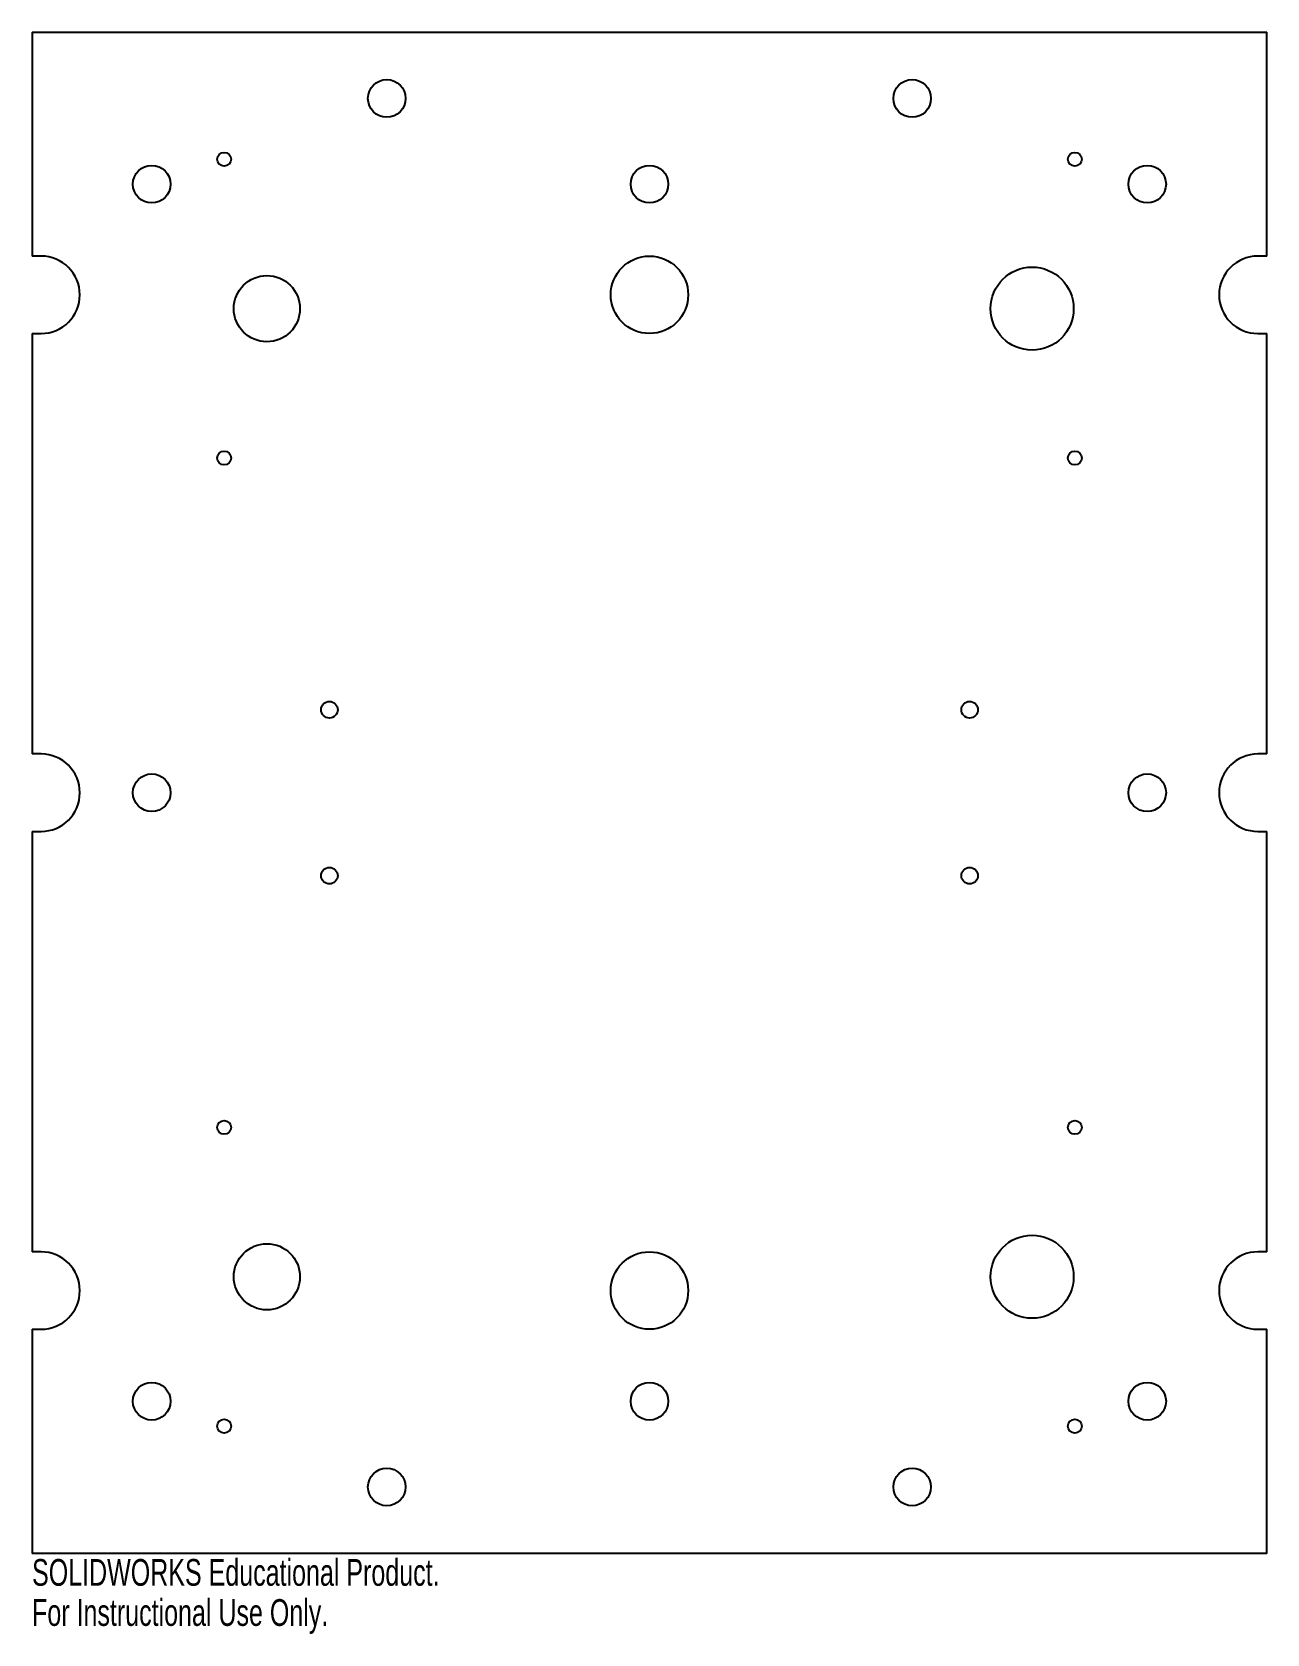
# Model space of a CAD drawing. Header units: millimetres. Extents: x -143 to 81, y -152 to 138.
import ezdxf

# ---------------------------------------------------------------- set-up
doc = ezdxf.new("R2010")
doc.units = ezdxf.units.MM
doc.styles.add('SLDTEXTSTYLE0', font='TXT', dxfattribs={"width": 0.7})

msp = doc.modelspace()

# ---------------------------------------------------------------- linework, layer by layer
at = {"color": 7, "linetype": 'Continuous', "lineweight": 25}
for p, q in [((-142.63, 137.61), (80.66, 137.61)), ((-142.63, 137.61), (-142.63, 97.11)), ((80.66, 97.11), (80.66, 137.61)), ((-140.99, 97.11), (-142.63, 97.11)), ((80.66, 97.11), (79.01, 97.11)), ((-142.63, 83.11), (-140.99, 83.11)), ((-142.63, 83.11), (-142.63, 7.11)), ((79.01, 83.11), (80.66, 83.11)), ((80.66, 7.11), (80.66, 83.11)), ((-140.99, 7.11), (-142.63, 7.11)), ((80.66, 7.11), (79.01, 7.11)), ((-142.63, -6.89), (-140.99, -6.89)), ((-142.63, -6.89), (-142.63, -82.89)), ((79.01, -6.89), (80.66, -6.89)), ((80.66, -82.89), (80.66, -6.89)), ((-140.99, -82.89), (-142.63, -82.89)), ((80.66, -82.89), (79.01, -82.89)), ((-142.63, -96.89), (-140.99, -96.89)), ((-142.63, -96.89), (-142.63, -137.39)), ((79.01, -96.89), (80.66, -96.89)), ((80.66, -137.39), (80.66, -96.89)), ((80.66, -137.39), (-142.63, -137.39))]:
    msp.add_line(p, q, dxfattribs=at)
for centre, radius in [((-78.49, 125.61), 3.4), ((16.51, 125.61), 3.4), ((-107.89, 114.61), 1.25), ((45.92, 114.61), 1.25), ((-120.99, 110.11), 3.4), ((-30.99, 110.11), 3.4), ((59.01, 110.11), 3.4), ((-30.99, 90.11), 7), ((-100.17, 87.61), 5.98), ((38.2, 87.61), 7.51), ((-107.89, 60.61), 1.25), ((45.92, 60.61), 1.25), ((-88.87, 15.11), 1.5), ((26.9, 15.11), 1.5), ((-120.99, 0.11), 3.4), ((59.01, 0.11), 3.4), ((-88.87, -14.89), 1.5), ((26.9, -14.89), 1.5), ((-107.89, -60.39), 1.25), ((45.92, -60.39), 1.25), ((38.2, -87.39), 7.51), ((-100.17, -87.39), 5.98), ((-30.99, -89.89), 7), ((-120.99, -109.89), 3.4), ((-30.99, -109.89), 3.4), ((59.01, -109.89), 3.4), ((-107.89, -114.39), 1.25), ((45.92, -114.39), 1.25), ((-78.49, -125.39), 3.4), ((16.51, -125.39), 3.4)]:
    msp.add_circle(centre, radius, dxfattribs=at)
for centre, start, end in [((-140.99, 90.11), 270, 90), ((79.01, 90.11), 90, 270), ((-140.99, 0.11), 270, 90), ((79.01, 0.11), 90, 270), ((-140.99, -89.89), 270, 90), ((79.01, -89.89), 90, 270)]:
    msp.add_arc(centre, 7, start, end, dxfattribs=at)

# ---------------------------------------------------------------- texts
at = {"color": 7, "linetype": 'Continuous', "char_height": 4.8336, "attachment_point": 1, "style": 'SLDTEXTSTYLE0'}
for s, insert in [('SOLIDWORKS Educational Product.', (-142.63, -138.41)), ('For Instructional Use Only.', (-142.63, -145.66))]:
    msp.add_mtext(s, dxfattribs=dict(at, insert=insert))

doc.saveas('drawing.dxf')
